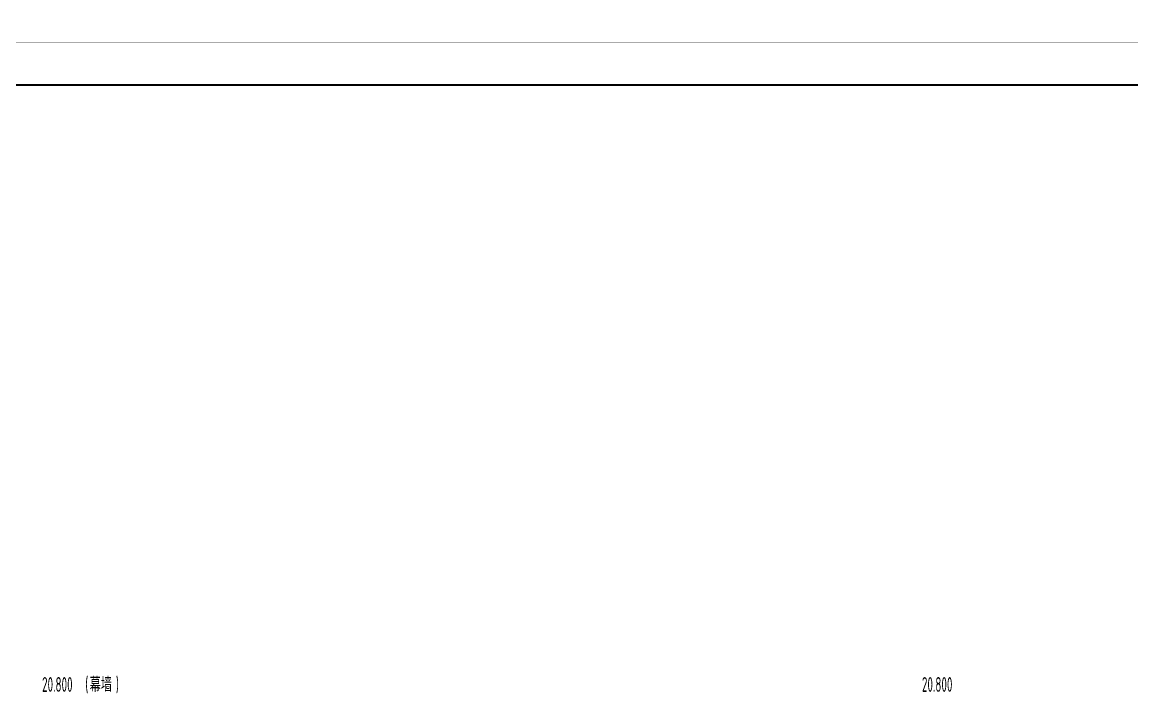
# Model space of a CAD drawing. Extents: x 1106790 to 1313746, y -134124 to 12249.
# Drawn here: x 1239607 to 1265891, y -90153 to -74233 of the extents above; entities that cross this region are included whole.
import ezdxf

# ---------------------------------------------------------------- set-up
doc = ezdxf.new("R2010")
doc.units = 0
doc.header["$LTSCALE"] = 1000
doc.header["$MEASUREMENT"] = 0
doc.layers.add('02-TEXT_标注', color=130, linetype='Continuous')
doc.styles.add('_TCH_DIM', font='ROS1', dxfattribs={"width": 0.8, "bigfont": 'JD'})

# ---------------------------------------------------------------- blocks, each defined once
blk = doc.blocks.new('图框-A1')
for points, const_width in [([(0, 0), (841, 0), (841, 594), (0, 594)], 0.05), ([(766, 584), (25, 584), (25, 10), (766, 10)], 0.5)]:
    blk.add_lwpolyline(points, close=True, dxfattribs=dict(const_width=const_width))

msp = doc.modelspace()

# ---------------------------------------------------------------- block references
at = {"xscale": 100, "yscale": 100, "zscale": 100}
for p in [(1229643.5, -74721.9), (1229643.5, -134121.9)]:
    msp.add_blockref('图框-A1', p, dxfattribs=at)

# ---------------------------------------------------------------- texts
at = {"layer": '02-TEXT_标注', "style": '_TCH_DIM'}
for s, height, width, p in [('20.800', 350, 0.64, (1240078, -90083.5)), ('(', 350, 0.64, (1241101.1, -90083.5)), ('幕墙', 347.29, 0.8, (1241205.6, -90083.5)), (')', 350, 0.64, (1241826.4, -90083.5)), ('20.800', 350, 0.64, (1260919.2, -90083.5))]:
    msp.add_text(s, height=height, dxfattribs=dict(at, width=width)).set_placement(p)

doc.saveas('drawing.dxf')
